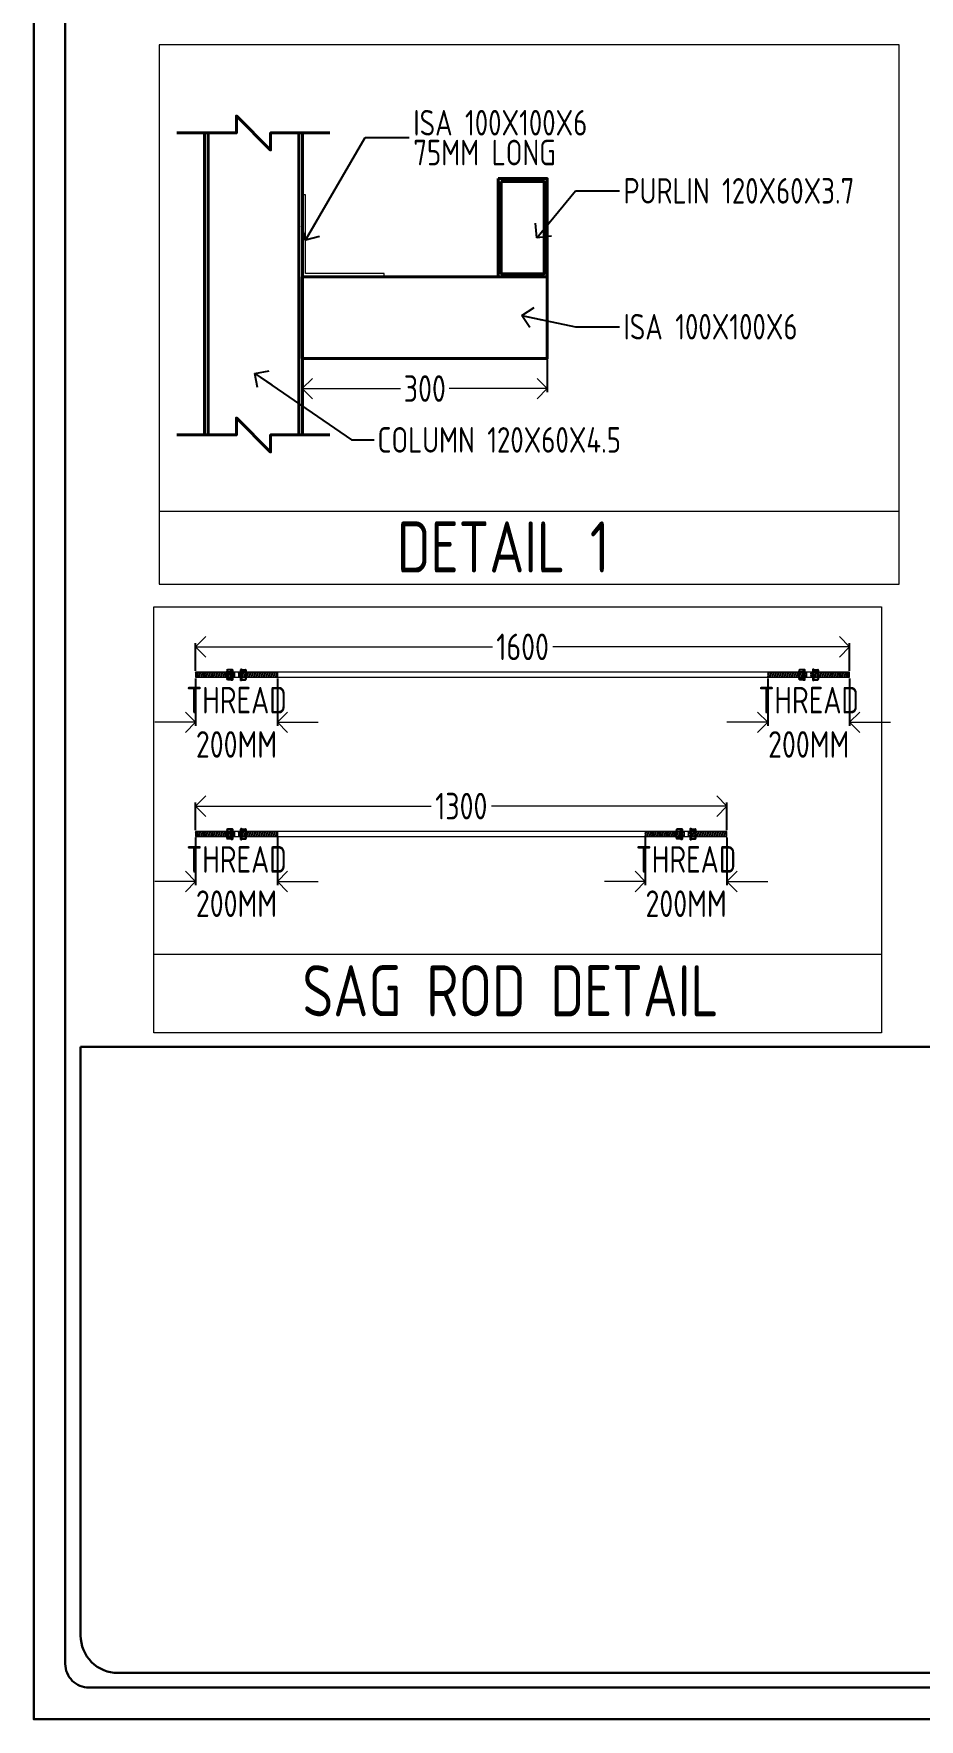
# Model space of a CAD drawing. Header units: millimetres. Extents: x 3470347 to 5996549, y -3470518 to 17149644.
# Drawn here: x 4285629 to 4289963, y 6972192 to 6980439 of the extents above; entities that cross this region are included whole.
import ezdxf

# ---------------------------------------------------------------- set-up
doc = ezdxf.new("R2010")
doc.units = ezdxf.units.MM
doc.header["$MEASUREMENT"] = 0
doc.header["$PDMODE"] = 35
doc.header["$PDSIZE"] = -5
doc.layers.get('0').update_dxf_attribs({"linetype": 'CONTINUOUS', "lineweight": 25})
doc.layers.get('DEFPOINTS').update_dxf_attribs({"linetype": 'CONTINUOUS', "lineweight": 25})
doc.layers.add('BOLT', color=1, linetype='CONTINUOUS')
for name, color, linetype, lineweight in [('channnel', 2, 'CONTINUOUS', 15), ('NOTE', 7, 'CONTINUOUS', 25), ('rDIMension', 1, 'CONTINUOUS', 18), ('rRCC 1', 3, 'CONTINUOUS', 25), ('rSHEET', 2, 'CONTINUOUS', 30), ('rTEXT 5', 6, 'CONTINUOUS', 40)]:
    doc.layers.add(name, color=color, linetype=linetype, lineweight=lineweight)
doc.styles.add('DIM', font='geniso.shx', dxfattribs={"width": 0.85})
doc.dimstyles.new('ST-100', dxfattribs={"dimscale": 100, "dimtxt": 7, "dimasz": 5, "dimexe": 0.18, "dimexo": 0.0625, "dimgap": 0.2, "dimtad": 0, "dimdec": 0, "dimzin": 0, "dimdsep": 46, "dimtxsty": 'DIM', "dimblk": 'OPEN90', "dimcen": 0.09, "dimclrd": 256, "dimclrt": 7, "dimadec": 0, "dimazin": 0, "dimtfac": 1, "dimtdec": 0, "dimtofl": 0, "dimtmove": 0, "dimatfit": 3, "dimldrblk": 'OPEN90', "dimfxl": 1, "dimtolj": 1, "dimtzin": 0, "dimlwd": -1, "dimarcsym": 0})

# ---------------------------------------------------------------- blocks, each defined once
blk = doc.blocks.new('A$C4A123B772', base_point=(140.132, 130.52))
at = {"layer": 'BOLT'}
for p, q in [((140.019, 130.424), (140.019, 130.612)), ((140.019, 130.595), (140.019, 130.442)), ((140.019, 130.441), (140.019, 130.594)), ((140.019, 130.583), (140.019, 130.583)), ((140.019, 130.578), (140.02, 130.581)), ((140.019, 130.574), (140.021, 130.58)), ((140.019, 130.569), (140.021, 130.579)), ((140.019, 130.467), (140.021, 130.457)), ((140.019, 130.462), (140.021, 130.456)), ((140.019, 130.458), (140.02, 130.455)), ((140.019, 130.453), (140.019, 130.453)), ((140.021, 130.573), (140.022, 130.578)), ((140.021, 130.463), (140.022, 130.458)), ((140.023, 130.574), (140.023, 130.577)), ((140.023, 130.462), (140.023, 130.459)), ((140.024, 130.575), (140.025, 130.576)), ((140.024, 130.461), (140.025, 130.459)), ((140.025, 130.575), (140.026, 130.576)), ((140.025, 130.46), (140.026, 130.46)), ((140.027, 130.576), (140.027, 130.576)), ((140.027, 130.46), (140.027, 130.46)), ((140.1, 130.621), (140.028, 130.621)), ((140.028, 130.576), (140.1, 130.576)), ((140.028, 130.46), (140.1, 130.46)), ((140.1, 130.415), (140.028, 130.415)), ((140.102, 130.576), (140.102, 130.576)), ((140.102, 130.46), (140.102, 130.46)), ((140.103, 130.575), (140.103, 130.576)), ((140.103, 130.46), (140.103, 130.46)), ((140.104, 130.575), (140.104, 130.576)), ((140.104, 130.461), (140.104, 130.459)), ((140.106, 130.574), (140.105, 130.577)), ((140.106, 130.462), (140.105, 130.459)), ((140.107, 130.573), (140.106, 130.578)), ((140.107, 130.463), (140.106, 130.458)), ((140.109, 130.569), (140.107, 130.579)), ((140.109, 130.467), (140.107, 130.457)), ((140.109, 130.574), (140.108, 130.58)), ((140.109, 130.462), (140.108, 130.456)), ((140.109, 130.625), (140.109, 130.416)), ((140.109, 130.595), (140.109, 130.442)), ((140.109, 130.583), (140.109, 130.583)), ((140.109, 130.578), (140.109, 130.581)), ((140.109, 130.458), (140.109, 130.455)), ((140.109, 130.453), (140.109, 130.453)), ((140.123, 130.634), (140.118, 130.634)), ((140.118, 130.407), (140.123, 130.407)), ((140.132, 130.416), (140.132, 130.625))]:
    blk.add_line(p, q, dxfattribs=at)
for centre, start, end in [((140.028, 130.612), 90, 180), ((140.028, 130.585), 180, 270), ((140.028, 130.585), 180, 270), ((140.028, 130.567), 90, 180), ((140.028, 130.567), 90, 180), ((140.028, 130.469), 180, 270), ((140.028, 130.469), 180, 270), ((140.028, 130.451), 90, 180), ((140.028, 130.451), 90, 180), ((140.028, 130.424), 180, 270), ((140.1, 130.612), 0, 90), ((140.1, 130.585), 270, 360), ((140.1, 130.567), 0, 90), ((140.1, 130.469), 270, 360), ((140.1, 130.451), 0, 90), ((140.1, 130.424), 270, 360), ((140.118, 130.625), 90, 180), ((140.118, 130.416), 180, 270), ((140.123, 130.625), 360, 90), ((140.123, 130.416), 270, 360)]:
    blk.add_arc(centre, 0.00905, start, end, dxfattribs=at)
blk = doc.blocks.new('_Open90')
at = {"color": 0, "linetype": 'ByBlock', "lineweight": -2}
for p, q in [((0, 0), (-1, 0)), ((-0.5, 0.5), (0, 0)), ((0, 0), (-0.5, -0.5))]:
    blk.add_line(p, q, dxfattribs=at)
blk = doc.blocks.new('*D314')
at = {"layer": 'DEFPOINTS', "color": 0}
for p in [(4289622.2, 6977439.2), (4286421.9, 6977315.2), (4289622.2, 6977315.2)]:
    blk.add_point(p, dxfattribs=at)
at = {"layer": 'rDIMension', "color": 0, "linetype": 'ByBlock', "lineweight": -2}
for p, q in [((4286421.9, 6977321.4), (4286421.9, 6977457.2)), ((4289622.2, 6977321.4), (4289622.2, 6977457.2))]:
    blk.add_line(p, q, dxfattribs=at)
at = {"layer": 'rDIMension', "linetype": 'ByBlock'}
for p, q in [((4286521.9, 6977439.2), (4287874.9, 6977439.2)), ((4289522.2, 6977439.2), (4288169.2, 6977439.2))]:
    blk.add_line(p, q, dxfattribs=at)
at = {"layer": 'rDIMension', "xscale": 100, "yscale": 100, "zscale": 100, "rotation": 180}
blk.add_blockref('_Open90', (4286421.9, 6977439.2), dxfattribs=at)
at = {"layer": 'rDIMension', "xscale": 100, "yscale": 100, "zscale": 100}
blk.add_blockref('_Open90', (4289622.2, 6977439.2), dxfattribs=at)
at = {"layer": 'rDIMension', "color": 7, "insert": (4288022, 6977439.2), "char_height": 130, "attachment_point": 5, "style": 'DIM'}
blk.add_mtext('\\A1;1600', dxfattribs=at)
blk = doc.blocks.new('*D315')
at = {"layer": 'DEFPOINTS', "color": 0}
for p in [(4286421.9, 6977291.2), (4286821.9, 6977291.2), (4286821.9, 6977070.2)]:
    blk.add_point(p, dxfattribs=at)
at = {"layer": 'rDIMension', "color": 0, "linetype": 'ByBlock', "lineweight": -2}
for p, q in [((4286421.9, 6977284.9), (4286421.9, 6977052.2)), ((4286821.9, 6977284.9), (4286821.9, 6977052.2))]:
    blk.add_line(p, q, dxfattribs=at)
at = {"layer": 'rDIMension', "linetype": 'ByBlock'}
for p, q in [((4286321.9, 6977070.2), (4286221.9, 6977070.2)), ((4286921.9, 6977070.2), (4287021.9, 6977070.2))]:
    blk.add_line(p, q, dxfattribs=at)
at = {"layer": 'rDIMension', "xscale": 100, "yscale": 100, "zscale": 100}
blk.add_blockref('_Open90', (4286421.9, 6977070.2), dxfattribs=at)
at = {"layer": 'rDIMension', "xscale": 100, "yscale": 100, "zscale": 100, "rotation": 180}
blk.add_blockref('_Open90', (4286821.9, 6977070.2), dxfattribs=at)
at = {"layer": 'rDIMension', "color": 7, "insert": (4286621.9, 6977070.2), "char_height": 130, "attachment_point": 5, "style": 'DIM'}
blk.add_mtext('\\A1;THREAD \\P200MM', dxfattribs=at)
blk = doc.blocks.new('*D316')
at = {"layer": 'DEFPOINTS', "color": 0}
for p in [(4289222.2, 6977291.2), (4289622.2, 6977291.2), (4289622.2, 6977070.2)]:
    blk.add_point(p, dxfattribs=at)
at = {"layer": 'rDIMension', "color": 0, "linetype": 'ByBlock', "lineweight": -2}
for p, q in [((4289222.2, 6977284.9), (4289222.2, 6977052.2)), ((4289622.2, 6977284.9), (4289622.2, 6977052.2))]:
    blk.add_line(p, q, dxfattribs=at)
at = {"layer": 'rDIMension', "linetype": 'ByBlock'}
for p, q in [((4289122.2, 6977070.2), (4289022.2, 6977070.2)), ((4289722.2, 6977070.2), (4289822.2, 6977070.2))]:
    blk.add_line(p, q, dxfattribs=at)
at = {"layer": 'rDIMension', "xscale": 100, "yscale": 100, "zscale": 100}
blk.add_blockref('_Open90', (4289222.2, 6977070.2), dxfattribs=at)
at = {"layer": 'rDIMension', "xscale": 100, "yscale": 100, "zscale": 100, "rotation": 180}
blk.add_blockref('_Open90', (4289622.2, 6977070.2), dxfattribs=at)
at = {"layer": 'rDIMension', "color": 7, "insert": (4289422.2, 6977070.2), "char_height": 130, "attachment_point": 5, "style": 'DIM'}
blk.add_mtext('\\A1;THREAD \\P200MM', dxfattribs=at)
blk = doc.blocks.new('*D317')
at = {"layer": 'DEFPOINTS', "color": 0}
for p in [(4289022.2, 6976660), (4286421.9, 6976536), (4289022.2, 6976536)]:
    blk.add_point(p, dxfattribs=at)
at = {"layer": 'rDIMension', "color": 0, "linetype": 'ByBlock', "lineweight": -2}
for p, q in [((4286421.9, 6976542.3), (4286421.9, 6976678)), ((4289022.2, 6976542.3), (4289022.2, 6976678))]:
    blk.add_line(p, q, dxfattribs=at)
at = {"layer": 'rDIMension', "linetype": 'ByBlock'}
for p, q in [((4286521.9, 6976660), (4287574.9, 6976660)), ((4288922.2, 6976660), (4287869.2, 6976660))]:
    blk.add_line(p, q, dxfattribs=at)
at = {"layer": 'rDIMension', "xscale": 100, "yscale": 100, "zscale": 100, "rotation": 180}
blk.add_blockref('_Open90', (4286421.9, 6976660), dxfattribs=at)
at = {"layer": 'rDIMension', "xscale": 100, "yscale": 100, "zscale": 100}
blk.add_blockref('_Open90', (4289022.2, 6976660), dxfattribs=at)
at = {"layer": 'rDIMension', "color": 7, "insert": (4287722, 6976660), "char_height": 130, "attachment_point": 5, "style": 'DIM'}
blk.add_mtext('\\A1;1300', dxfattribs=at)
blk = doc.blocks.new('*D318')
at = {"layer": 'DEFPOINTS', "color": 0}
for p in [(4286421.9, 6976512), (4286821.9, 6976512), (4286821.9, 6976291)]:
    blk.add_point(p, dxfattribs=at)
at = {"layer": 'rDIMension', "color": 0, "linetype": 'ByBlock', "lineweight": -2}
for p, q in [((4286421.9, 6976505.8), (4286421.9, 6976273)), ((4286821.9, 6976505.8), (4286821.9, 6976273))]:
    blk.add_line(p, q, dxfattribs=at)
at = {"layer": 'rDIMension', "linetype": 'ByBlock'}
for p, q in [((4286321.9, 6976291), (4286221.9, 6976291)), ((4286921.9, 6976291), (4287021.9, 6976291))]:
    blk.add_line(p, q, dxfattribs=at)
at = {"layer": 'rDIMension', "xscale": 100, "yscale": 100, "zscale": 100}
blk.add_blockref('_Open90', (4286421.9, 6976291), dxfattribs=at)
at = {"layer": 'rDIMension', "xscale": 100, "yscale": 100, "zscale": 100, "rotation": 180}
blk.add_blockref('_Open90', (4286821.9, 6976291), dxfattribs=at)
at = {"layer": 'rDIMension', "color": 7, "insert": (4286621.9, 6976291), "char_height": 130, "attachment_point": 5, "style": 'DIM'}
blk.add_mtext('\\A1;THREAD \\P200MM', dxfattribs=at)
blk = doc.blocks.new('*D319')
at = {"layer": 'DEFPOINTS', "color": 0}
for p in [(4288622.2, 6976512), (4289022.2, 6976512), (4289022.2, 6976291)]:
    blk.add_point(p, dxfattribs=at)
at = {"layer": 'rDIMension', "color": 0, "linetype": 'ByBlock', "lineweight": -2}
for p, q in [((4288622.2, 6976505.8), (4288622.2, 6976273)), ((4289022.2, 6976505.8), (4289022.2, 6976273))]:
    blk.add_line(p, q, dxfattribs=at)
at = {"layer": 'rDIMension', "linetype": 'ByBlock'}
for p, q in [((4288522.2, 6976291), (4288422.2, 6976291)), ((4289122.2, 6976291), (4289222.2, 6976291))]:
    blk.add_line(p, q, dxfattribs=at)
at = {"layer": 'rDIMension', "xscale": 100, "yscale": 100, "zscale": 100}
blk.add_blockref('_Open90', (4288622.2, 6976291), dxfattribs=at)
at = {"layer": 'rDIMension', "xscale": 100, "yscale": 100, "zscale": 100, "rotation": 180}
blk.add_blockref('_Open90', (4289022.2, 6976291), dxfattribs=at)
at = {"layer": 'rDIMension', "color": 7, "insert": (4288822.2, 6976291), "char_height": 130, "attachment_point": 5, "style": 'DIM'}
blk.add_mtext('\\A1;THREAD \\P200MM', dxfattribs=at)
blk = doc.blocks.new('*D320')
at = {"layer": 'DEFPOINTS', "color": 0}
for p in [(4286944, 6978850.4), (4288143, 6978850.4), (4288143, 6978703.1)]:
    blk.add_point(p, dxfattribs=at)
at = {"layer": 'rDIMension', "color": 0, "linetype": 'ByBlock', "lineweight": -2}
for p, q in [((4286944, 6978844.1), (4286944, 6978685.1)), ((4288143, 6978844.1), (4288143, 6978685.1))]:
    blk.add_line(p, q, dxfattribs=at)
at = {"layer": 'rDIMension', "linetype": 'ByBlock'}
for p, q in [((4287044, 6978703.1), (4287424, 6978703.1)), ((4288043, 6978703.1), (4287663, 6978703.1))]:
    blk.add_line(p, q, dxfattribs=at)
at = {"layer": 'rDIMension', "xscale": 100, "yscale": 100, "zscale": 100, "rotation": 180}
blk.add_blockref('_Open90', (4286944, 6978703.1), dxfattribs=at)
at = {"layer": 'rDIMension', "xscale": 100, "yscale": 100, "zscale": 100}
blk.add_blockref('_Open90', (4288143, 6978703.1), dxfattribs=at)
at = {"layer": 'rDIMension', "color": 7, "insert": (4287543.5, 6978703.1), "char_height": 130, "attachment_point": 5, "style": 'DIM'}
blk.add_mtext('\\A1;300', dxfattribs=at)

msp = doc.modelspace()

# ---------------------------------------------------------------- hatches: boundary and pattern name
at = {"layer": 'channnel', "linetype": 'ByBlock', "true_color": 0xfeeab9}
h = msp.add_hatch(dxfattribs=at)
h.set_pattern_fill('ANSI32', color=254, scale=30, angle=25)
h.set_pattern_definition([(70, (-3116385.623, 7924454.807), (-10.571541984, 3.847726612), []), (70, (-3116380.816, 7924457.048), (-10.571541984, 3.847726612), [])])
h.paths.add_polyline_path([(4286575.4, 6977315.2), (4286421.89, 6977315.2), (4286421.89, 6977291.2), (4286575.4, 6977291.2)])
h.paths.add_polyline_path([(4286596.59, 6977314.44, 0.0914659), (4286596.45, 6977315.2), (4286575.54, 6977315.2, 0.0914659), (4286575.4, 6977314.44), (4286575.4, 6977291.55, 0.0420431), (4286575.43, 6977291.2), (4286596.56, 6977291.2, 0.0420582), (4286596.59, 6977291.55)])
h.paths.add_polyline_path([(4286611.89, 6977315.2), (4286601.89, 6977315.2), (4286601.89, 6977291.2), (4286611.89, 6977291.2)])
h.paths.add_polyline_path([(4286601.89, 6977315.2), (4286596.59, 6977315.2), (4286596.59, 6977291.2), (4286601.89, 6977291.2)])
h = msp.add_hatch(dxfattribs=at)
h.set_pattern_fill('ANSI32', color=254, scale=30, angle=25)
h.set_pattern_definition([(70, (-3116175.623, 7924454.807), (-10.571541984, 3.847726612), []), (70, (-3116170.816, 7924457.048), (-10.571541984, 3.847726612), [])])
h.paths.add_polyline_path([(4286785.4, 6977315.2), (4286631.89, 6977315.2), (4286631.89, 6977291.2), (4286785.4, 6977291.2)])
h.paths.add_polyline_path([(4286806.59, 6977314.44, 0.0914659), (4286806.45, 6977315.2), (4286785.54, 6977315.2, 0.0914659), (4286785.4, 6977314.44), (4286785.4, 6977291.55, 0.0420431), (4286785.43, 6977291.2), (4286806.56, 6977291.2, 0.0420582), (4286806.59, 6977291.55)])
h.paths.add_polyline_path([(4286821.89, 6977315.2), (4286811.89, 6977315.2), (4286811.89, 6977291.2), (4286821.89, 6977291.2)])
h.paths.add_polyline_path([(4286811.89, 6977315.2), (4286806.59, 6977315.2), (4286806.59, 6977291.2), (4286811.89, 6977291.2)])
h = msp.add_hatch(dxfattribs=at)
h.set_pattern_fill('ANSI32', color=254, scale=30, angle=25)
h.set_pattern_definition([(70, (-3116177.623, 7924454.807), (-10.571541984, 3.847726612), []), (70, (-3116172.816, 7924457.048), (-10.571541984, 3.847726612), [])])
h.paths.add_polyline_path([(4289258.67, 6977315.2), (4289412.18, 6977315.2), (4289412.18, 6977291.2), (4289258.67, 6977291.2)])
h.paths.add_polyline_path([(4289237.48, 6977314.44, -0.0914659), (4289237.62, 6977315.2), (4289258.54, 6977315.2, -0.0914659), (4289258.67, 6977314.44), (4289258.67, 6977291.55, -0.0420431), (4289258.65, 6977291.2), (4289237.51, 6977291.2, -0.0420582), (4289237.48, 6977291.55)])
h.paths.add_polyline_path([(4289222.18, 6977315.2), (4289232.18, 6977315.2), (4289232.18, 6977291.2), (4289222.18, 6977291.2)])
h.paths.add_polyline_path([(4289232.18, 6977315.2), (4289237.48, 6977315.2), (4289237.48, 6977291.2), (4289232.18, 6977291.2)])
h = msp.add_hatch(dxfattribs=at)
h.set_pattern_fill('ANSI32', color=254, scale=30, angle=25)
h.set_pattern_definition([(70, (-3116387.623, 7924454.807), (-10.571541984, 3.847726612), []), (70, (-3116382.816, 7924457.048), (-10.571541984, 3.847726612), [])])
h.paths.add_polyline_path([(4289468.67, 6977315.2), (4289622.18, 6977315.2), (4289622.18, 6977291.2), (4289468.67, 6977291.2)])
h.paths.add_polyline_path([(4289447.48, 6977314.44, -0.0914659), (4289447.62, 6977315.2), (4289468.54, 6977315.2, -0.0914659), (4289468.67, 6977314.44), (4289468.67, 6977291.55, -0.0420431), (4289468.65, 6977291.2), (4289447.51, 6977291.2, -0.0420582), (4289447.48, 6977291.55)])
h.paths.add_polyline_path([(4289432.18, 6977315.2), (4289442.18, 6977315.2), (4289442.18, 6977291.2), (4289432.18, 6977291.2)])
h.paths.add_polyline_path([(4289442.18, 6977315.2), (4289447.48, 6977315.2), (4289447.48, 6977291.2), (4289442.18, 6977291.2)])
h = msp.add_hatch(dxfattribs=at)
h.set_pattern_fill('ANSI32', color=254, scale=30, angle=25)
h.set_pattern_definition([(70, (-3116385.623, 7923675.632), (-10.571541984, 3.847726612), []), (70, (-3116380.816, 7923677.873), (-10.571541984, 3.847726612), [])])
h.paths.add_polyline_path([(4286575.4, 6976536.02), (4286421.89, 6976536.02), (4286421.89, 6976512.02), (4286575.4, 6976512.02)])
h.paths.add_polyline_path([(4286596.59, 6976535.26, 0.0914659), (4286596.45, 6976536.02), (4286575.54, 6976536.02, 0.0914659), (4286575.4, 6976535.26), (4286575.4, 6976512.37, 0.0420431), (4286575.43, 6976512.02), (4286596.56, 6976512.02, 0.0420582), (4286596.59, 6976512.37)])
h.paths.add_polyline_path([(4286611.89, 6976536.02), (4286601.89, 6976536.02), (4286601.89, 6976512.02), (4286611.89, 6976512.02)])
h.paths.add_polyline_path([(4286601.89, 6976536.02), (4286596.59, 6976536.02), (4286596.59, 6976512.02), (4286601.89, 6976512.02)])
h = msp.add_hatch(dxfattribs=at)
h.set_pattern_fill('ANSI32', color=254, scale=30, angle=25)
h.set_pattern_definition([(70, (-3116175.623, 7923675.632), (-10.571541984, 3.847726612), []), (70, (-3116170.816, 7923677.873), (-10.571541984, 3.847726612), [])])
h.paths.add_polyline_path([(4286785.4, 6976536.02), (4286631.89, 6976536.02), (4286631.89, 6976512.02), (4286785.4, 6976512.02)])
h.paths.add_polyline_path([(4286806.59, 6976535.26, 0.0914659), (4286806.45, 6976536.02), (4286785.54, 6976536.02, 0.0914659), (4286785.4, 6976535.26), (4286785.4, 6976512.37, 0.0420431), (4286785.43, 6976512.02), (4286806.56, 6976512.02, 0.0420582), (4286806.59, 6976512.37)])
h.paths.add_polyline_path([(4286821.89, 6976536.02), (4286811.89, 6976536.02), (4286811.89, 6976512.02), (4286821.89, 6976512.02)])
h.paths.add_polyline_path([(4286811.89, 6976536.02), (4286806.59, 6976536.02), (4286806.59, 6976512.02), (4286811.89, 6976512.02)])
h = msp.add_hatch(dxfattribs=at)
h.set_pattern_fill('ANSI32', color=254, scale=30, angle=25)
h.set_pattern_definition([(70, (-3116777.623, 7923675.632), (-10.571541984, 3.847726612), []), (70, (-3116772.816, 7923677.873), (-10.571541984, 3.847726612), [])])
h.paths.add_polyline_path([(4288658.67, 6976536.02), (4288812.18, 6976536.02), (4288812.18, 6976512.02), (4288658.67, 6976512.02)])
h.paths.add_polyline_path([(4288637.48, 6976535.26, -0.0914659), (4288637.62, 6976536.02), (4288658.54, 6976536.02, -0.0914659), (4288658.67, 6976535.26), (4288658.67, 6976512.37, -0.0420431), (4288658.65, 6976512.02), (4288637.51, 6976512.02, -0.0420582), (4288637.48, 6976512.37)])
h.paths.add_polyline_path([(4288622.18, 6976536.02), (4288632.18, 6976536.02), (4288632.18, 6976512.02), (4288622.18, 6976512.02)])
h.paths.add_polyline_path([(4288632.18, 6976536.02), (4288637.48, 6976536.02), (4288637.48, 6976512.02), (4288632.18, 6976512.02)])
h = msp.add_hatch(dxfattribs=at)
h.set_pattern_fill('ANSI32', color=254, scale=30, angle=25)
h.set_pattern_definition([(70, (-3116987.623, 7923675.632), (-10.571541984, 3.847726612), []), (70, (-3116982.816, 7923677.873), (-10.571541984, 3.847726612), [])])
h.paths.add_polyline_path([(4288868.67, 6976536.02), (4289022.18, 6976536.02), (4289022.18, 6976512.02), (4288868.67, 6976512.02)])
h.paths.add_polyline_path([(4288847.48, 6976535.26, -0.0914659), (4288847.62, 6976536.02), (4288868.54, 6976536.02, -0.0914659), (4288868.67, 6976535.26), (4288868.67, 6976512.37, -0.0420431), (4288868.65, 6976512.02), (4288847.51, 6976512.02, -0.0420582), (4288847.48, 6976512.37)])
h.paths.add_polyline_path([(4288832.18, 6976536.02), (4288842.18, 6976536.02), (4288842.18, 6976512.02), (4288832.18, 6976512.02)])
h.paths.add_polyline_path([(4288842.18, 6976536.02), (4288847.48, 6976536.02), (4288847.48, 6976512.02), (4288842.18, 6976512.02)])
at = {"layer": 'rRCC 1', "true_color": 0x2776bb}
h = msp.add_hatch(color=152, dxfattribs=at)
h.dxf.hatch_style = 1
h.paths.add_polyline_path([(4288142.97, 6979730.37), (4287902.97, 6979730.37), (4287902.97, 6979250.37), (4288142.97, 6979250.37)])
h.paths.add_polyline_path([(4288128.17, 6979265.17), (4287917.77, 6979265.17), (4287917.77, 6979715.57), (4288128.17, 6979715.57)], flags=16)

# ---------------------------------------------------------------- linework, layer by layer
at = {"layer": 'channnel', "color": 7, "linetype": 'ByBlock'}
for p, q in [((4286243.79, 6978103.4), (4289865.56, 6978103.4)), ((4286611.89, 6977315.2), (4286611.89, 6977291.2)), ((4286631.89, 6977315.2), (4286631.89, 6977291.2)), ((4286821.89, 6977315.2), (4286821.89, 6977291.2)), ((4289222.18, 6977315.2), (4289222.18, 6977291.2)), ((4289222.18, 6977315.2), (4289222.18, 6977291.2)), ((4289412.18, 6977315.2), (4289412.18, 6977291.2)), ((4289432.18, 6977315.2), (4289432.18, 6977291.2)), ((4286611.89, 6976536.02), (4286611.89, 6976512.02)), ((4286631.89, 6976536.02), (4286631.89, 6976512.02)), ((4286821.89, 6976536.02), (4286821.89, 6976512.02)), ((4288622.18, 6976536.02), (4288622.18, 6976512.02)), ((4288622.18, 6976536.02), (4288622.18, 6976512.02)), ((4288812.18, 6976536.02), (4288812.18, 6976512.02)), ((4288832.18, 6976536.02), (4288832.18, 6976512.02)), ((4289777.95, 6975933.63), (4286217.66, 6975933.63))]:
    msp.add_line(p, q, dxfattribs=at)
for points in [[(4289865.56, 6980385.62), (4286243.79, 6980385.62), (4286243.79, 6977746.51), (4289865.56, 6977746.51)], [(4286217.66, 6977635.65), (4289777.95, 6977635.65), (4289777.95, 6975551.43), (4286217.66, 6975551.43)]]:
    msp.add_lwpolyline(points, close=True, dxfattribs=at)
at = {"layer": 'channnel', "color": 3, "linetype": 'ByBlock'}
for points in [[(4287343.97, 6979250.37), (4287343.97, 6979266.37), (4286959.97, 6979266.37), (4286959.97, 6979650.37), (4286943.97, 6979650.37), (4286943.97, 6979250.37)], [(4289622.18, 6977315.2), (4286421.89, 6977315.2), (4286421.89, 6977291.2), (4289622.18, 6977291.2)], [(4289022.18, 6976536.02), (4286421.89, 6976536.02), (4286421.89, 6976512.02), (4289022.18, 6976512.02)]]:
    msp.add_lwpolyline(points, close=True, dxfattribs=at)
at = {"layer": 'rSHEET'}
msp.add_lwpolyline([(4285629.47, 6988459.26), (4285629.47, 6972191.98), (4297131.61, 6972191.98), (4297131.61, 6988459.26)], close=True, dxfattribs=at)
for points in [[(4285784.11, 6988188.14), (4285784.11, 6972463.1, 0.4142136), (4285900.31, 6972346.9), (4296860.78, 6972346.9, 0.4142136), (4296976.97, 6972463.1), (4296976.97, 6988188.14, 0.4142136), (4296860.78, 6988304.34), (4285900.31, 6988304.34, 0.4142136)], [(4285859.21, 6975482.92), (4294547.2, 6975482.92), (4294547.2, 6972601.25, -0.4142136), (4294364.64, 6972418.68), (4286041.78, 6972418.68, -0.4142136), (4285859.21, 6972601.25)]]:
    msp.add_lwpolyline(points, format="xyb", close=True, dxfattribs=at)
at = {"layer": 'rTEXT 5'}
for p, q in [((4286464.97, 6979953.69), (4286464.97, 6978476.03)), ((4286482.97, 6979953.69), (4286482.97, 6978476.03)), ((4286926.97, 6979953.69), (4286926.97, 6978476.03)), ((4286944.97, 6978476.03), (4286944.97, 6979953.69))]:
    msp.add_line(p, q, dxfattribs=at)
for points in [[(4286330.57, 6979953.69), (4286621.41, 6979953.69), (4286621.41, 6980037.25), (4286788.54, 6979870.12), (4286788.54, 6979953.69), (4287079.37, 6979953.69)], [(4286330.57, 6978476.03), (4286621.41, 6978476.03), (4286621.41, 6978559.59), (4286788.54, 6978392.46), (4286788.54, 6978476.03), (4287079.37, 6978476.03)]]:
    msp.add_lwpolyline(points, dxfattribs=at)
for points in [[(4287902.97, 6979730.37), (4287902.97, 6979250.37), (4288142.97, 6979250.37), (4288142.97, 6979730.37)], [(4287917.77, 6979715.57), (4287917.77, 6979265.17), (4288128.17, 6979265.17), (4288128.17, 6979715.57)], [(4286943.97, 6978850.37), (4288142.97, 6978850.37), (4288142.97, 6979250.37), (4286943.97, 6979250.37)]]:
    msp.add_lwpolyline(points, close=True, dxfattribs=at)

# ---------------------------------------------------------------- block references
at = {"layer": 'NOTE', "yscale": 234.1896136147127, "zscale": 234.1896136147127}
for p, xscale, rotation in [((4286601.89, 6977302.43), -234.1896136147127, 180.0000000000512), ((4286641.89, 6977302.43), 234.1896136147127, 179.9999999999488), ((4289402.18, 6977302.43), -234.1896136147127, 180.0000000000512), ((4289442.18, 6977302.43), 234.1896136147127, 179.9999999999488), ((4286601.89, 6976523.25), -234.1896136147127, 180.0000000000512), ((4286641.89, 6976523.25), 234.1896136147127, 179.9999999999488), ((4288802.18, 6976523.25), -234.1896136147127, 180.0000000000512), ((4288842.18, 6976523.25), 234.1896136147127, 179.9999999999488)]:
    msp.add_blockref('A$C4A123B772', p, dxfattribs=dict(at, xscale=xscale, rotation=rotation))

# ---------------------------------------------------------------- texts
at = {"layer": 'rRCC 1', "color": 7, "line_spacing_factor": 0.7, "style": 'DIM'}
for s, insert, char_height, width, attachment_point in [('\\A1;ISA 100X100X6\\P75MM LONG', (4287487.42, 6979930.82), 125, 1299.3877, 4), ('\\A1;COLUMN 120X60X4.5', (4287311.45, 6978452.01), 125, 1299.3877, 4), ('\\A1;\\pxqc;DETAIL 1', (4289205.42, 6977927.93), 250, 2556.673, 6), ('\\A1;\\pxqc;SAG ROD DETAIL', (4286684.64, 6975756.36), 250, 2556.673, 4)]:
    msp.add_mtext(s, dxfattribs=dict(at, insert=insert, char_height=char_height, width=width, attachment_point=attachment_point))
at = {"layer": 'rRCC 1', "color": 7, "char_height": 125, "attachment_point": 4, "style": 'DIM'}
for s, insert in [('\\A1;PURLIN 120X60X3.7', (4288516.11, 6979670.55)), ('\\A1;ISA 100X100X6', (4288516.11, 6979005.53))]:
    msp.add_mtext(s, dxfattribs=dict(at, insert=insert))

# ---------------------------------------------------------------- dimensions: what is measured, and where the dimension line sits
at = {"layer": 'rDIMension', "color": 6, "linetype": 'ByBlock'}
for base, p1, p2, override, picture, middle in [((4288142.97, 6978703.13), (4286943.97, 6978850.37), (4288142.97, 6978850.37), {"dimtxt": 1.3, "dimasz": 1, "dimlfac": 0.25}, '*D320', (4287543.47, 6978703.13)), ((4289622.18, 6977439.18), (4286421.89, 6977315.2), (4289622.18, 6977315.2), {"dimtxt": 1.3, "dimasz": 1, "dimlfac": 0.5}, '*D314', (4288022.04, 6977439.18)), ((4289022.18, 6976660.01), (4286421.89, 6976536.02), (4289022.18, 6976536.02), {"dimtxt": 1.3, "dimasz": 1, "dimlfac": 0.5}, '*D317', (4287722.04, 6976660.01))]:
    dim = msp.add_linear_dim(base=base, p1=p1, p2=p2, dimstyle='ST-100', override=override, dxfattribs=at)
    dim.commit()
    dim.dimension.update_dxf_attribs({"geometry": picture, "text_midpoint": middle})
for base, p1, p2, picture, middle in [((4286821.89, 6977070.17), (4286421.89, 6977291.2), (4286821.89, 6977291.2), '*D315', (4286621.89, 6977070.17)), ((4289622.18, 6977070.17), (4289222.18, 6977291.2), (4289622.18, 6977291.2), '*D316', (4289422.18, 6977070.17)), ((4286821.89, 6976291), (4286421.89, 6976512.02), (4286821.89, 6976512.02), '*D318', (4286621.89, 6976291)), ((4289022.18, 6976291), (4288622.18, 6976512.02), (4289022.18, 6976512.02), '*D319', (4288822.18, 6976291))]:
    dim = msp.add_linear_dim(base=base, p1=p1, p2=p2, text='THREAD \\P<>MM', dimstyle='ST-100', override={"dimtxt": 1.3, "dimasz": 1, "dimlfac": 0.5}, dxfattribs=at)
    dim.commit()
    dim.dimension.update_dxf_attribs({"geometry": picture, "text_midpoint": middle, "dimtype": 160})

# ---------------------------------------------------------------- leaders
at = {"layer": 'rRCC 1', "annotation_type": 0, "has_hookline": 1, "hookline_direction": 0}
for points, text_width in [([(4286959.97, 6979429.05), (4287251.74, 6979930.82), (4287467.42, 6979930.82)], 892.59), ([(4288092.29, 6979441.29), (4288280.43, 6979670.55), (4288496.11, 6979670.55)], 1179.38), ([(4288018.75, 6979060.91), (4288280.43, 6979005.53), (4288496.11, 6979005.53)], 892.59), ([(4286712.38, 6978777.43), (4287184.88, 6978452.01), (4287295.8, 6978452.01)], 1243.12)]:
    msp.add_leader(points, dimstyle='ST-100', override={"dimasz": 1}, dxfattribs=dict(at, text_width=text_width))

doc.saveas('drawing.dxf')
